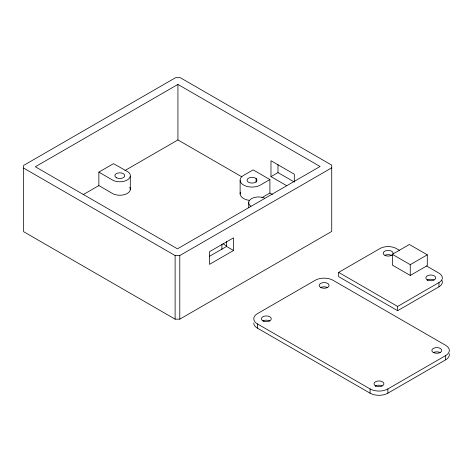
<?xml version="1.0" encoding="UTF-8"?>
<svg xmlns="http://www.w3.org/2000/svg" width="473" height="473" viewBox="0 0 473 473"><rect width="100%" height="100%" fill="white"/><g stroke="black" fill="none" stroke-linecap="round" stroke-linejoin="round"><path stroke-width="0.71" d="M177.925 84.425L35.321 166.756L177.458 248.816L320.061 166.484L177.925 84.425L177.925 139.937L241.644 176.725M98.857 172.113L113.479 163.67L128.106 171.9A10.56 6.096 0 0 1 126.344 180.467A10.56 6.096 0 0 1 111.51 179.45L98.857 172.113L98.857 185.587L111.51 192.925A10.56 6.096 0 0 0 124.807 194.521A10.56 6.096 0 0 0 129.839 187.243M83.053 194.71L98.857 185.587M124.967 170.517L177.925 139.937M294.318 182.158L294.318 174.212L270.976 160.737L270.976 176.636L277.982 172.592L293.751 181.697M269.9 179.569L260.777 184.831A11.884 6.859 0 0 1 243.991 185.274A11.884 6.859 0 0 1 243.223 175.584L253.114 169.872L269.9 179.569L269.9 193.043L261.995 197.602M23.65 168.098L175.122 255.55L179.787 255.55L331.727 167.832M209.468 256.313L226.549 246.451L233.55 250.495L233.55 237.824L209.509 251.707L209.509 264.372L233.55 250.495M179.787 319.157L331.727 231.433L331.727 165.136L180.254 77.684L175.589 77.684L23.65 165.408L23.65 231.705L175.122 319.157L179.787 319.157L179.787 255.55M441.953 280.383A11.553 6.669 0 0 1 438.962 286.827L397.627 310.69L338.65 276.64L338.65 272.395L379.985 248.532A11.553 6.669 0 0 1 396.321 248.532L399.413 250.318M392.354 254.326L409.393 244.488L427.29 254.823L427.29 265.607L410.257 275.44L392.354 265.105L392.354 254.326L410.257 264.661L427.29 254.823M338.65 272.395L397.627 306.445L438.962 282.582A11.553 6.669 0 0 0 438.962 273.152L426.593 266.009M257.448 323.916L370.081 388.942A12.576 7.261 0 0 0 387.866 388.942L445.667 355.572A12.576 7.261 0 0 0 445.667 345.308L333.033 280.276A12.576 7.261 0 0 0 315.249 280.276L257.448 313.646A12.576 7.261 0 0 0 257.448 323.916L257.448 328.161L370.081 393.187A12.576 7.261 0 0 0 387.866 393.187L445.667 359.817A12.576 7.261 0 0 0 449.244 353.739M270.976 176.636L286.75 185.741M269.9 193.043L272.43 194.504M226.614 245.96L224.746 244.878A10.56 6.096 0 0 1 223.138 243.589M445.667 355.572L445.667 359.817M438.962 282.582L438.962 286.827M410.257 264.661L410.257 275.44M397.627 306.445L397.627 310.69M387.866 388.942L387.866 393.187M370.081 388.942L370.081 393.187M277.982 164.645L277.982 172.592M256.112 178.658L256.112 182.253M248.721 202.072L248.721 207.742M240.13 180.52L240.13 193.995M226.549 241.526L226.549 246.451M221.884 244.062L221.884 249.732M175.122 255.55L175.122 319.157M130.294 176.394L130.294 189.868M250.879 206.263A9.903 5.717 0 0 1 251.376 198.731A9.903 5.717 0 0 1 264.377 198.033M249.454 200.381A11.884 6.859 0 0 1 240.396 192.209M384.957 255.308A4.949 2.856 0 0 1 391.934 255.645M427.089 280.217A4.949 2.856 0 0 1 434.078 279.969M257.448 328.161A12.576 7.261 0 0 1 253.765 323.024M262.84 321.001A4.949 2.856 0 0 1 269.841 321.001M375.172 386.222A4.949 2.856 0 0 1 382.143 385.862M433.156 352.734A4.949 2.856 0 0 1 440.15 352.592M320.416 287.767A4.949 2.856 0 0 1 327.405 287.507M256.443 178.948L255.727 178.327A4.949 2.856 0 0 0 249.259 177.83A4.949 2.856 0 0 0 247.556 181.466L248.272 182.087A4.949 2.856 0 0 0 254.746 182.584A4.949 2.856 0 0 0 256.443 178.948M116.695 177.895A4.949 2.856 0 0 0 124.701 176.116A4.949 2.856 0 0 0 118.031 173.006A4.949 2.856 0 0 0 116.695 177.895M427.509 280.01A4.949 2.856 0 0 0 435.645 278.437A4.949 2.856 0 0 0 429.224 275.156A4.949 2.856 0 0 0 427.509 280.01M385.329 255.597A4.949 2.856 0 0 0 393.087 253.487A4.949 2.856 0 0 0 386.045 250.66A4.949 2.856 0 0 0 385.329 255.597M375.804 386.009A4.949 2.856 0 0 0 383.851 384.295A4.949 2.856 0 0 0 377.265 381.126A4.949 2.856 0 0 0 375.804 386.009M433.398 352.533A4.949 2.856 0 0 0 441.599 351.084A4.949 2.856 0 0 0 435.326 347.708A4.949 2.856 0 0 0 433.398 352.533M320.871 287.56A4.949 2.856 0 0 0 328.995 285.97A4.949 2.856 0 0 0 322.551 282.706A4.949 2.856 0 0 0 320.871 287.56M263.863 321.256A4.949 2.856 0 0 0 271.289 318.778A4.949 2.856 0 0 0 263.863 316.307A4.949 2.856 0 0 0 263.863 321.256"/></g></svg>
